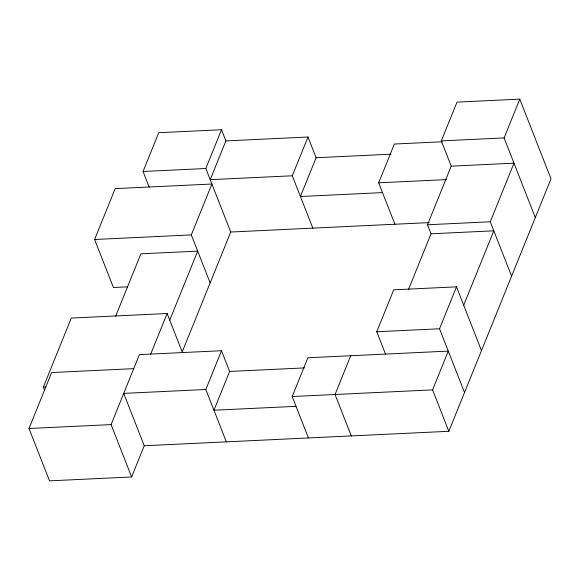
<?xml version="1.0" encoding="UTF-8"?>
<svg xmlns="http://www.w3.org/2000/svg" width="580" height="580" viewBox="0 0 580 580"><rect width="100%" height="100%" fill="white"/><g stroke="black" fill="none" stroke-linecap="round" stroke-linejoin="round"><path stroke-width="0.87" d="M127.615 286.832L113.412 287.506L94.598 239.496L115.188 188.616L211.91 184.027L191.32 234.9L210.141 282.917M44.667 390.449L43.355 387.107L71.296 318.058L167.127 313.512L182.2 351.958L230.724 232.036L205.827 168.504L221.517 129.731L158.746 132.711L143.057 171.484L149.14 187.006M131.617 476.963L111.092 424.603L139.41 354.619L221.509 350.726L205.82 389.499L123.721 393.392L144.239 445.752L131.617 476.963L49.517 480.856L29 428.497L51.642 372.548L133.733 368.648M115.659 316.216L140.904 253.823L197.679 251.133L169.737 320.174M225.895 140.904L210.207 179.677L292.298 175.776L307.994 137.01L225.895 140.904L221.517 129.731M150.597 354.358L167.127 313.512M221.509 350.726L229.629 371.454L213.94 410.227L296.039 406.326M307.994 137.01L316.114 157.738L300.425 196.511L382.517 192.611M308.43 437.958L292.197 396.532L307.886 357.766L448.282 351.096L432.593 389.869L448.826 431.288L144.239 445.752M394.915 224.243L378.682 182.816L394.371 144.043L442.207 141.774M350.733 355.728L335.044 394.501L351.277 435.921M408.371 289.804L431.034 233.798L427.496 224.764L451.218 166.148L441.315 140.897L457.011 102.124L519.782 99.144L551 178.799L448.826 431.288M385.504 354.075L376.761 331.753L393.726 289.826L456.503 286.839L481.48 350.588M535.311 217.573L504.092 137.917L519.782 99.144M464.515 392.522L439.531 328.773L456.503 286.839M511.589 276.189L490.267 221.785L513.989 163.168L451.218 166.148M463.703 305.211L493.805 230.811L431.034 233.798M441.315 140.897L504.092 137.917M316.114 157.738L390.992 154.186M143.057 171.484L205.827 168.504M378.682 182.816L446.375 179.604M230.724 232.036L429.214 222.611M94.598 239.496L191.32 234.9M427.496 224.764L490.267 221.785M376.761 331.753L439.531 328.773M229.629 371.454L304.507 367.901M43.355 387.107L45.929 386.983M292.197 396.532L432.593 389.869M29 428.497L111.092 424.603M292.298 175.776L312.823 228.136M205.82 389.499L226.338 441.858"/></g></svg>
